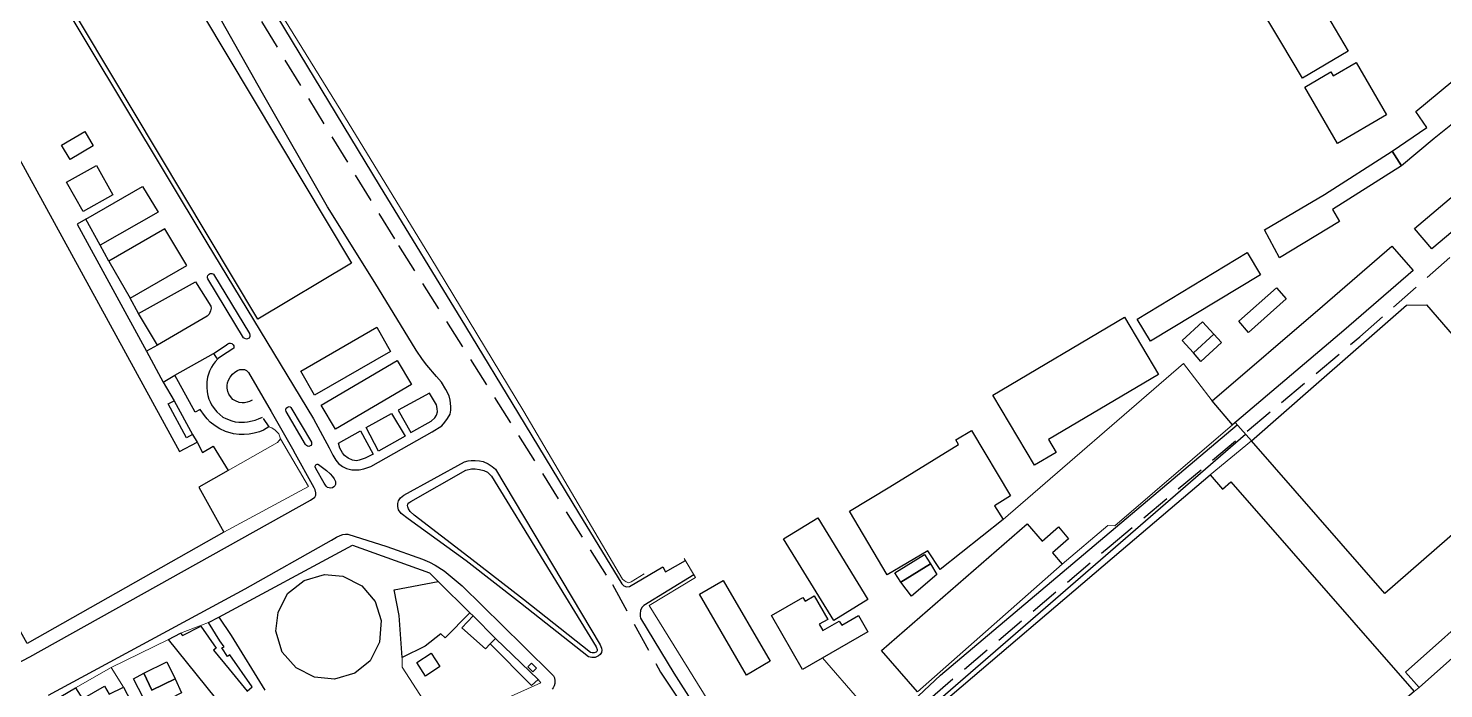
# Model space of a CAD drawing. Header units: metres. Extents: x -1319 to 2200, y -1209 to 1268.
# Drawn here: x -832.2 to -360.1, y -353.8 to -133.4 of the extents above; entities that cross this region are included whole.
import ezdxf

# ---------------------------------------------------------------- set-up
doc = ezdxf.new("R2010")
doc.units = ezdxf.units.M
doc.linetypes.add('DASHED', pattern=[15, 10, -5])
for name, color, linetype, lineweight, true_color in [('CLADIRI_CONTUR', 7, 'Continuous', 25, 0x4b5962), ('LIMITA_INTERVENTIE', 7, 'DASHED', 25, 0xb65143), ('PARCELE_CONTUR', 7, 'Continuous', 13, 0xb58c63), ('PAVAJ', 7, 'Continuous', 25, 0xd1d6d2), ('STRAZI', 7, 'Continuous', 25, 0xc4cccb)]:
    doc.layers.add(name, color=color, linetype=linetype, lineweight=lineweight, true_color=true_color)

msp = doc.modelspace()

# ---------------------------------------------------------------- linework, layer by layer
at = {"layer": 'CLADIRI_CONTUR'}
for points in [[(-724.41, -211.79), (-755.65, -230.47), (-821.95, -119.6), (-790.71, -100.92), (-724.41, -211.79)], [(-407.16, -150.11), (-414.42, -137.93), (-430.91, -110.32), (-415.67, -101.22), (-399.18, -128.84), (-391.92, -141.02), (-407.16, -150.11)], [(-346.28, -156.62), (-326.2, -140.43), (-322.69, -145.19), (-345.62, -164.24), (-349.39, -159.11), (-363.22, -170.16), (-374.13, -179.3), (-377.24, -174.42), (-365.74, -166.57), (-369.44, -161.2), (-353.16, -147.69), (-346.28, -156.62)], [(-396.98, -149.3), (-389.29, -144.82), (-379.12, -162.27), (-395.49, -171.81), (-406.44, -153.02), (-397.76, -147.96), (-396.98, -149.3)], [(-832.67, -338.73), (-908.71, -202.25), (-841.72, -165.26), (-781.85, -274.63), (-775.9, -271.52), (-774.09, -274.94), (-770.57, -272.89), (-765.59, -280.93), (-775.4, -286.5), (-767.02, -301.59), (-832.67, -338.73)], [(-818.31, -177.23), (-821.16, -172.36), (-813.4, -167.82), (-810.55, -172.69), (-818.31, -177.23)], [(-419.88, -200.65), (-399.88, -188.93), (-377.24, -174.42), (-374.13, -179.3), (-397.13, -193.84), (-394.86, -197.9), (-414.86, -210.03), (-419.88, -200.65)], [(-813.94, -194.58), (-819.44, -184.78), (-809.51, -179.21), (-804.02, -189.01), (-813.94, -194.58)], [(-340.9, -187.53), (-364.09, -207.05), (-369.88, -200.17), (-346.7, -180.65), (-340.9, -187.53)], [(-437.33, -257.7), (-400.49, -226.09), (-377.34, -206.13), (-370.3, -214.28), (-393.45, -234.24), (-430.59, -265.79), (-437.33, -257.7)], [(-457.87, -237.85), (-462.35, -230.45), (-425.65, -208.25), (-421.17, -215.66), (-457.87, -237.85)], [(-425.19, -234.87), (-428.47, -231.18), (-415.91, -220.01), (-412.63, -223.7), (-425.19, -234.87)], [(-389.35, -240.57), (-372.45, -225.76), (-365.82, -225.72), (-345.93, -248.71), (-350.57, -252.77), (-328.85, -277.62), (-344.81, -291.56), (-358.97, -303.92), (-379.7, -322.03), (-424.24, -271.05), (-403.51, -252.94), (-389.35, -240.57)], [(-491.87, -270.67), (-489.33, -274.94), (-496.56, -279.23), (-510.45, -255.8), (-466.6, -229.81), (-455.24, -248.96), (-491.87, -270.67)], [(-711.39, -241.21), (-736.74, -255.83), (-741.37, -247.8), (-716.02, -233.19), (-711.39, -241.21)], [(-436.78, -235.47), (-443.6, -241.66), (-447.33, -237.55), (-440.52, -231.36), (-436.78, -235.47)], [(-441.16, -244.59), (-443.6, -241.66), (-436.78, -235.47), (-434.18, -238.27), (-441.16, -244.59)], [(-704.46, -252.28), (-729.81, -267.15), (-734.52, -259.12), (-709.17, -244.25), (-704.46, -252.28)], [(-777.5, -268.97), (-779.51, -270.05), (-785.62, -258.77), (-783.62, -257.68), (-777.5, -268.97)], [(-532.18, -307.73), (-545.71, -315.77), (-558.35, -294.49), (-544.82, -286.45), (-544.82, -286.45), (-521.98, -272.26), (-522.82, -270.72), (-517.62, -267.64), (-504.55, -289.44), (-509.89, -292.77), (-507.04, -297.28), (-528.06, -314.02), (-532.18, -307.73)], [(-438.02, -282.41), (-433.91, -287.24), (-431.11, -284.74), (-369.96, -354.71), (-416.1, -394.23), (-467.21, -438.22), (-528.44, -367.87), (-525.99, -365.63), (-530.1, -360.8), (-467.73, -307.71), (-438.02, -282.41)], [(-552.15, -324.05), (-563.57, -331.07), (-580.31, -303.81), (-568.89, -296.8), (-552.15, -324.05)], [(-499.01, -298.82), (-494.05, -304.53), (-488.63, -299.82), (-485.22, -303.74), (-490.64, -308.45), (-487.35, -312.24), (-535.63, -354.84), (-547.65, -341.09), (-499.01, -298.82)], [(-531.31, -312.08), (-541.2, -318.23), (-543.13, -315.13), (-533.24, -308.98), (-531.31, -312.08)], [(-325.72, -315.56), (-341.02, -329.18), (-368.23, -353.39), (-372.78, -348.28), (-345.56, -324.07), (-330.26, -310.46), (-325.72, -315.56)], [(-727.33, -316.24), (-720.98, -319.42), (-716.5, -324.64), (-714.56, -331.06), (-715.03, -338.29), (-718.22, -344.53), (-723.35, -348.65), (-730.06, -350.6), (-736.76, -349.94), (-742.93, -346.79), (-747.54, -341.55), (-749.63, -334.63), (-748.84, -328.4), (-745.76, -321.98), (-740.25, -317.63), (-733.41, -315.63), (-727.33, -316.24)], [(-529.14, -315.72), (-537.64, -322.93), (-541.2, -318.23), (-531.31, -312.08), (-529.14, -315.72)], [(-693.22, -336.79), (-694.65, -335.49), (-699.8, -339.58), (-707.47, -343.37), (-708.53, -329.41), (-708.53, -329.41), (-710.14, -320.8), (-695.53, -318), (-684.97, -328.42), (-693.22, -336.79)], [(-584.74, -344.64), (-592.66, -349.23), (-608.33, -322.24), (-600.42, -317.64), (-584.74, -344.64)], [(-570.08, -322.85), (-565.57, -330.65), (-568.39, -332.29), (-567.18, -334.39), (-561.72, -331.24), (-560.91, -332.62), (-555.32, -329.39), (-552.2, -334.79), (-573.94, -347.37), (-584.34, -329.38), (-573.86, -323.32), (-573.12, -324.61), (-570.08, -322.85)], [(-679.78, -340.51), (-687.58, -333.43), (-683.82, -329.5), (-676.43, -337.07), (-678.17, -338.82), (-679.78, -340.51)], [(-662.21, -350.68), (-664.34, -352.72), (-678.17, -338.82), (-676.43, -337.07), (-662.21, -350.68)], [(-694.91, -346.43), (-699.71, -349.55), (-702.62, -345.07), (-697.82, -341.96), (-694.91, -346.43)], [(-789.04, -358.32), (-792.16, -360.19), (-797.14, -350.49), (-793.66, -348.62), (-791.01, -354.23), (-783.26, -350.49), (-781.08, -355.22), (-784.76, -357.08), (-783.96, -358.78), (-787.91, -360.71), (-789.04, -358.32)], [(-785.99, -344.81), (-783.26, -350.49), (-791.01, -354.23), (-793.66, -348.62), (-785.99, -344.81)], [(-662.71, -346.89), (-663.95, -348.17), (-665.65, -346.52), (-664.41, -345.24), (-662.71, -346.89)]]:
    msp.add_lwpolyline(points, close=True, dxfattribs=at)
for points in [[(-769.82, -356.87), (-785.47, -337.38), (-781.44, -335.3), (-780.78, -336.05), (-774.64, -332.95), (-769.52, -340.23), (-770.5, -340.9), (-765.18, -347.31), (-759.24, -354.57), (-757.52, -353.13), (-764.97, -342.49), (-764.97, -342.49), (-765.78, -343.03), (-767.7, -340.13), (-766.92, -339.76), (-768.3, -337.77), (-768.3, -337.77), (-772.13, -331.64), (-768.66, -329.96), (-764.6, -336.05), (-753.28, -354.28)], [(-821.34, -356.42), (-816.52, -353.45), (-814.2, -357.21), (-806.79, -352.98), (-805.24, -355.64), (-800.45, -353.28), (-793.26, -367.08)]]:
    msp.add_lwpolyline(points, dxfattribs=at)
at = {"layer": 'LIMITA_INTERVENTIE'}
msp.add_lwpolyline([(-777.95, -92.81), (-708.79, -205.91), (-637.4, -319.06), (-621.32, -348.3), (-602.52, -376.86), (-577.73, -400.07), (-531.44, -357), (-471.65, -306.41), (-388.05, -236.36), (-327.6, -183.05), (-308.76, -150.97), (-299.9, -144.02), (-291.98, -130.58), (-507.35, -13.82), (-531.17, -0.14), (-554.31, 15.8), (-573.48, 33), (-777.95, -92.81)], close=True, dxfattribs=at)
at = {"layer": 'PARCELE_CONTUR'}
for points in [[(-767.54, -96.82), (-727.96, -160.83), (-698.29, -209.47), (-666.94, -261.33), (-634, -317.21), (-633.43, -317.66), (-632.79, -318.18), (-631.96, -318.45), (-631.1, -318.16), (-626.79, -315.43)], [(-507.04, -297.28), (-446.88, -245.24), (-437.33, -257.7)], [(-751.96, -266.44), (-751.03, -266.7), (-749.93, -267.54), (-748.72, -268.79), (-748.13, -270.44), (-749.16, -271.65), (-765.59, -280.93)], [(-487.35, -312.24), (-472.13, -299.37), (-469.79, -299.44), (-430.59, -265.79)], [(-424.24, -271.05), (-429.66, -265)], [(-748.13, -270.44), (-738.76, -286.33), (-767.02, -301.59)], [(-424.24, -271.05), (-438.02, -282.41)], [(-579.04, -380.55), (-582.94, -383.83), (-584, -384.57), (-595.72, -373.43), (-625.13, -326), (-609.67, -316.69), (-613.4, -310.29)], [(-684.97, -328.42), (-683.82, -329.5)], [(-781.44, -335.3), (-772.13, -331.64)], [(-804.54, -346.7), (-785.47, -337.38)], [(-707.47, -343.37), (-707.51, -346.62), (-694.49, -366.76)], [(-567.26, -343.5), (-554.96, -357.7)], [(-816.52, -353.45), (-804.54, -346.7), (-800.45, -353.28)], [(-708.94, -373.25), (-661.25, -351.82), (-662.21, -350.68)], [(-368.23, -353.39), (-369.96, -354.71)]]:
    msp.add_lwpolyline(points, dxfattribs=at)
at = {"layer": 'PAVAJ'}
for points in [[(-813.07, -197.09), (-815.97, -198.75), (-792.78, -241.1)], [(-805.41, -211.08), (-808.27, -205.77)], [(-795.49, -228.59), (-798.21, -223.42)], [(-753.85, -263.57), (-751.96, -266.44), (-753.77, -267.49), (-755.13, -268.07), (-756.87, -268.53), (-758.59, -268.86), (-760.26, -268.95), (-761.91, -268.92), (-763.83, -268.7), (-766.45, -267.96), (-768.3, -267.08), (-769.93, -266.06), (-771.52, -264.83), (-772.6, -263.72), (-773.46, -262.65), (-774.93, -260.64), (-776.59, -261.52), (-783.32, -249.21), (-770.42, -241.88), (-769.34, -243.58)], [(-787.22, -251.48), (-783.62, -257.68)], [(-708.91, -260.84), (-704.64, -268.28), (-697.9, -264.48), (-696.62, -263.39), (-696.03, -262.51), (-695.74, -261.37), (-695.81, -260.27), (-696.07, -259.1), (-698.41, -255.14), (-708.91, -260.84)], [(-719.56, -266.66), (-711.07, -261.9), (-706.52, -269.56), (-715.43, -274.54), (-719.56, -266.66)], [(-777.5, -268.97), (-775.9, -271.52)], [(-728.79, -271.83), (-721.43, -267.69), (-717.18, -275.56), (-719.86, -276.85), (-721.84, -277.54), (-722.79, -277.73), (-724.14, -277.51), (-725.5, -276.85), (-726.74, -276), (-727.48, -275.12), (-728.28, -273.48), (-728.79, -271.83)], [(-768.66, -329.96), (-724.14, -305.86), (-698.36, -315.16), (-695.53, -318)]]:
    msp.add_lwpolyline(points, dxfattribs=at)
at = {"layer": 'STRAZI'}
for points in [[(-770.16, -94.87), (-741.62, -142.01), (-715.17, -185.75), (-686.42, -232.92), (-668.77, -262.01), (-648.73, -295.08), (-634.22, -318.74), (-633.53, -319.48), (-632.65, -319.77), (-631.7, -319.7), (-620.6, -313.14), (-619.65, -314.83), (-612.99, -310.99)], [(-826.56, -115.17), (-772.72, -204.98), (-737.12, -263.73), (-731.92, -273.44), (-730.67, -275.82), (-729.65, -277.58), (-728.73, -278.6), (-727.45, -279.59), (-726.13, -280.33), (-724.33, -280.8), (-721.88, -280.8), (-720.27, -280.47), (-717.92, -279.67), (-697.56, -268.06), (-694.34, -266.04), (-693.24, -264.87), (-692.36, -263.62), (-691.55, -262.23), (-691.26, -260.84), (-691.26, -259.63), (-691.48, -257.54), (-691.88, -256.04), (-692.91, -253.99), (-694.45, -251.54), (-696.09, -249.56), (-699.35, -245.82), (-700.78, -243.92), (-702.8, -240.77), (-716.64, -218.28), (-732.39, -192.97), (-754.11, -155.09), (-784.74, -100.74)], [(-813.07, -197.09), (-794.17, -186.17), (-788.97, -194.74), (-808.27, -205.77), (-813.07, -197.09)], [(-798.21, -223.42), (-779.37, -212.62), (-786.69, -200.35), (-805.41, -211.08), (-798.21, -223.42)], [(-770.48, -215.5), (-758.46, -235.3), (-758.3, -235.78), (-758.3, -236.31), (-758.61, -236.8), (-759.07, -237.08), (-759.49, -237.1), (-760.02, -236.95), (-760.42, -236.66), (-772.31, -217.04), (-772.42, -216.68), (-772.43, -216.3), (-772.35, -215.92), (-772.16, -215.68), (-771.88, -215.43), (-771.57, -215.27), (-771.34, -215.25), (-770.98, -215.22), (-770.71, -215.34), (-770.48, -215.5)], [(-795.49, -228.59), (-776.41, -218.04), (-771.32, -226.1), (-771.25, -226.83), (-771.43, -227.67), (-771.87, -228.81), (-772.57, -229.47), (-789.19, -239.17), (-795.49, -228.59)], [(-789.19, -239.17), (-792.78, -241.1), (-787.22, -251.48), (-783.32, -249.21)], [(-770.42, -241.88), (-766.59, -239.32), (-765.68, -238.68), (-765.22, -238.46), (-764.78, -238.44), (-764.34, -238.55), (-763.92, -238.99), (-763.66, -239.39), (-763.63, -239.69), (-763.7, -240.13), (-763.98, -240.42), (-765.86, -241.59), (-767.82, -242.84), (-768.92, -243.64), (-769.93, -244.67), (-770.61, -245.58), (-771.14, -246.48), (-771.78, -247.82), (-772.18, -248.84), (-772.47, -249.87), (-772.64, -251.35), (-772.68, -252.25), (-772.66, -253.15), (-772.58, -254.72), (-772.4, -255.95), (-772.02, -257.18), (-771.61, -258.11), (-771.1, -259.08), (-770.28, -260.24), (-769.31, -261.35), (-768.35, -262.29), (-767.29, -263.13), (-766.3, -263.64), (-764.38, -264.43), (-763.23, -264.7), (-762.03, -264.85), (-761.25, -264.87), (-760.08, -264.83), (-759.12, -264.72), (-757.6, -264.43), (-756.56, -264.15), (-755.42, -263.75), (-754.1, -263.15)], [(-757.51, -257.48), (-758.46, -257.93), (-759.23, -258.2), (-760.11, -258.4), (-760.88, -258.4), (-761.94, -258.24), (-763.13, -257.78), (-764.01, -257.23), (-764.8, -256.33), (-765.33, -255.47), (-765.66, -254.58), (-765.9, -253.53), (-765.94, -252.64), (-765.84, -251.77), (-765.5, -250.86), (-764.91, -249.81), (-764.1, -248.88), (-763.32, -248.17), (-762.49, -247.65), (-761.67, -247.31), (-761.01, -247.25), (-760.09, -247.31), (-759.43, -247.62), (-758.76, -248.26), (-751.17, -261.32), (-743.61, -274.48)], [(-744.62, -259.96), (-737.82, -271.5), (-737.73, -271.86), (-737.77, -272.3), (-737.93, -272.58), (-738.26, -272.78), (-738.7, -272.91), (-739.09, -272.84), (-739.43, -272.65), (-739.78, -272.32), (-746.17, -261.3), (-746.34, -260.84), (-746.35, -260.47), (-746.17, -260.13), (-745.77, -259.82), (-745.46, -259.68), (-745.26, -259.67), (-744.88, -259.74), (-744.62, -259.96)], [(-610.18, -315.82), (-626.94, -326.02), (-627.52, -326.71), (-628, -327.7), (-628.18, -328.8), (-628.14, -329.61), (-628, -330.26), (-616.94, -348.62), (-603.27, -370.08), (-599.9, -374.88), (-598.8, -376.31), (-593.6, -382.02), (-583.2, -391.47), (-580.82, -392.53), (-578.95, -392.9), (-577.01, -393.01), (-575.66, -392.64), (-574.67, -392.28), (-551.94, -372.04), (-549.94, -370.01), (-528, -349.27), (-428.97, -265.77)], [(-530.97, -370.59), (-533.72, -366.71), (-533.97, -365.68), (-534.05, -364.66), (-533.68, -363.56), (-533.28, -362.79), (-532.32, -361.33), (-531.26, -359.93), (-426.2, -268.86)], [(-922.63, -331.51), (-898.95, -374.92), (-898.18, -375.72), (-897.19, -376.31), (-896.28, -376.49), (-895.11, -376.35), (-831.7, -343.13), (-738.15, -290.82), (-736.69, -289.83), (-736.32, -289.21), (-736.28, -288.44), (-736.5, -287.41), (-736.83, -286.72), (-743.61, -274.48)], [(-707.02, -289.19), (-686.76, -278.13), (-685.55, -277.8), (-684.53, -277.65), (-683.17, -277.62), (-681.75, -277.8), (-680.46, -277.98), (-678.81, -278.75), (-677.46, -279.63), (-676.43, -280.51), (-641.42, -339.19), (-640.98, -340.29), (-640.9, -340.98), (-641.05, -341.72), (-641.42, -342.34), (-642, -342.85), (-643.16, -343.33), (-644.27, -343.38), (-645.32, -343.14), (-668.01, -325.23), (-686.21, -311.09), (-705.48, -297.07), (-707.82, -295.34), (-708.74, -294.06), (-709, -293.04), (-709, -292.01), (-708.7, -291.13), (-708.04, -290.14), (-707.02, -289.19)], [(-735.42, -278.99), (-732.75, -281), (-731.5, -282.1), (-730.79, -282.93), (-730.2, -283.73), (-729.78, -284.65), (-729.75, -285.14), (-729.78, -285.67), (-729.98, -286.06), (-730.33, -286.42), (-730.81, -286.72), (-731.38, -286.86), (-731.85, -286.79), (-732.4, -286.61), (-732.88, -286.2), (-733.57, -285.16), (-736.3, -280.27), (-736.52, -279.74), (-736.51, -279.48), (-736.33, -279.12), (-736.07, -278.93), (-735.87, -278.84), (-735.66, -278.86), (-735.42, -278.99)], [(-644.65, -341.76), (-667.08, -324.05), (-685.31, -309.9), (-703.56, -295.89), (-704.86, -294.67), (-705.43, -293.81), (-705.66, -293.15), (-705.7, -292.65), (-705.61, -292.21), (-705.28, -291.72), (-704.62, -291.31), (-686.23, -280.91), (-684.44, -280.44), (-683.12, -280.4), (-681.76, -280.66), (-680.23, -281.02), (-679.02, -281.53), (-677.73, -282.82), (-642.77, -339.85), (-642.45, -340.65), (-642.42, -340.91), (-642.47, -341.17), (-642.59, -341.37), (-642.8, -341.56), (-643.49, -341.84), (-644.14, -341.87), (-644.65, -341.76)], [(-825.48, -355.96), (-759.91, -320.43), (-731.12, -304.24), (-729.44, -303.21), (-728.19, -302.63), (-727.27, -302.3), (-726.41, -302.21), (-725.63, -302.26), (-712.64, -306.36), (-700.74, -310.61), (-698.43, -311.6), (-696.52, -312.59), (-693.48, -314.42), (-687.48, -319.51), (-667.15, -339.51), (-657.04, -349.48), (-656.75, -350.17), (-656.6, -351.12), (-656.64, -352.02), (-656.86, -352.85), (-657.17, -353.51), (-657.53, -353.89)]]:
    msp.add_lwpolyline(points, dxfattribs=at)

doc.saveas('drawing.dxf')
